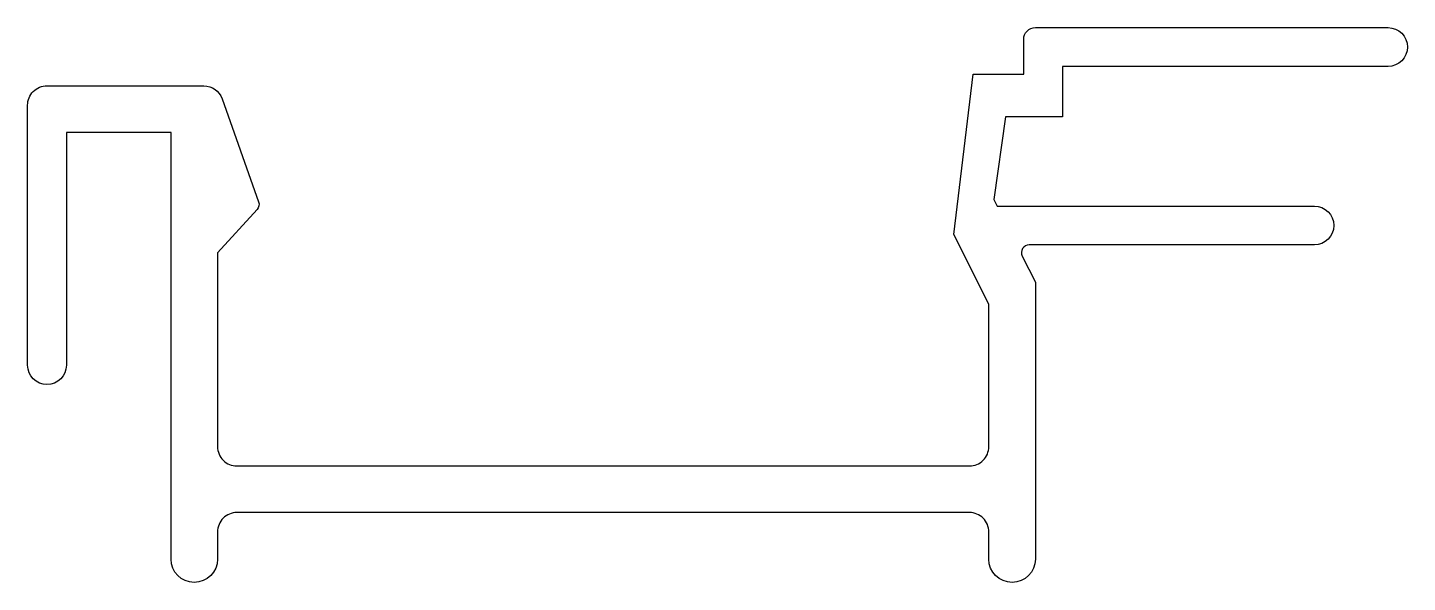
# Model space of a CAD drawing. Extents: x 160.7 to 196.3, y 229.9 to 244.2.
import ezdxf

# ---------------------------------------------------------------- set-up
doc = ezdxf.new("R2010")
doc.units = 0
doc.layers.get('0').update_dxf_attribs({"linetype": 'CONTINUOUS'})

msp = doc.modelspace()

# ---------------------------------------------------------------- linework, layer by layer
at = {"linetype": 'CONTINUOUS'}
msp.add_lwpolyline([(164.381, 241.465), (161.681, 241.465), (161.681, 235.465, -1), (160.681, 235.465), (160.681, 242.165, -0.414214), (161.181, 242.665), (165.228, 242.665, -0.317523), (165.699, 242.332), (166.641, 239.678, -0.276703), (166.6, 239.476), (165.581, 238.357), (165.581, 233.365, 0.414214), (166.081, 232.865), (184.981, 232.865, 0.414214), (185.481, 233.365), (185.481, 237.036), (184.581, 238.836), (185.081, 242.965), (186.381, 242.965), (186.381, 243.865, -0.414214), (186.681, 244.165), (195.781, 244.165, -1), (195.781, 243.165), (187.381, 243.165), (187.381, 241.865), (185.91, 241.865), (185.614, 239.735), (185.699, 239.565), (193.881, 239.565, -1), (193.881, 238.565), (186.522, 238.565, 0.557537), (186.343, 238.276), (186.681, 237.601), (186.681, 230.465, -1), (185.481, 230.465), (185.481, 231.165, 0.414214), (184.981, 231.665), (166.081, 231.665, 0.414214), (165.581, 231.165), (165.581, 230.465, -1), (164.381, 230.465)], format="xyb", close=True, dxfattribs=at)

doc.saveas('drawing.dxf')
